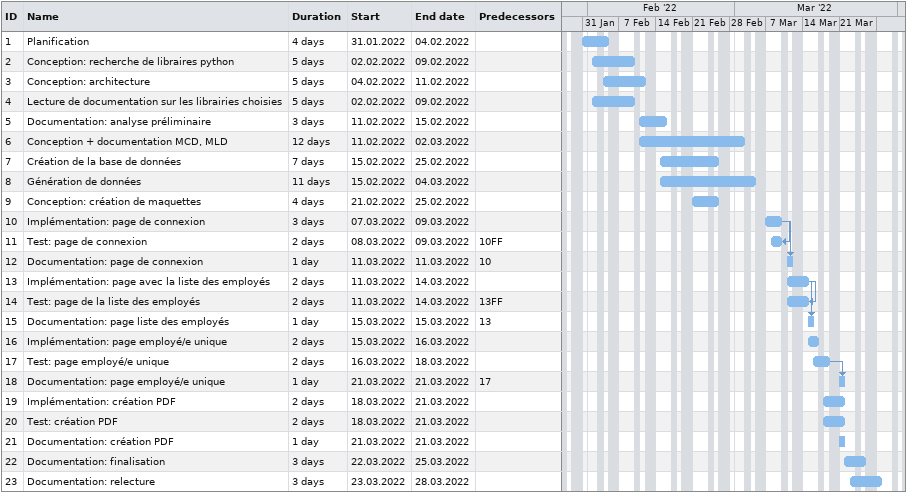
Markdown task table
| ID | Task | Duration | Start | Finish | Predecessors |
|---|---|---|---|---|---|
| 1 | Planification | 4d | 2022-01-31 | 2022-02-04 |  |
| 2 | Conception: recherche de libraires python | 5d | 2022-02-02 | 2022-02-09 |  |
| 3 | Conception: architecture | 5d | 2022-02-04 | 2022-02-11 |  |
| 4 | Lecture de documentation sur les librairies choisies | 5d | 2022-02-02 | 2022-02-09 |  |
| 5 | Documentation: analyse préliminaire | 3d | 2022-02-11 | 2022-02-15 |  |
| 6 | Conception + documentation MCD, MLD | 12d | 2022-02-11 | 2022-03-02 |  |
| 7 | Création de la base de données | 7d | 2022-02-15 | 2022-02-25 |  |
| 8 | Génération de données | 11d | 2022-02-15 | 2022-03-04 |  |
| 9 | Conception: création de maquettes | 4d | 2022-02-21 | 2022-02-25 |  |
| 10 | Implémentation: page de connexion | 3d | 2022-03-07 | 2022-03-09 |  |
| 11 | Test: page de connexion | 2d | 2022-03-08 | 2022-03-09 | 10FF |
| 12 | Documentation: page de connexion | 1d | 2022-03-11 | 2022-03-11 | 10 |
| 13 | Implémentation: page avec la liste des employés | 2d | 2022-03-11 | 2022-03-14 |  |
| 14 | Test: page de la liste des employés | 2d | 2022-03-11 | 2022-03-14 | 13FF |
| 15 | Documentation: page liste des employés | 1d | 2022-03-15 | 2022-03-15 | 13 |
| 16 | Implémentation: page employé/e unique | 2d | 2022-03-15 | 2022-03-16 |  |
| 17 | Test: page employé/e unique | 2d | 2022-03-16 | 2022-03-18 |  |
| 18 | Documentation: page employé/e unique | 1d | 2022-03-21 | 2022-03-21 | 17 |
| 19 | Implémentation: création PDF | 2d | 2022-03-18 | 2022-03-21 |  |
| 20 | Test: création PDF | 2d | 2022-03-18 | 2022-03-21 |  |
| 21 | Documentation: création PDF | 1d | 2022-03-21 | 2022-03-21 |  |
| 22 | Documentation: finalisation | 3d | 2022-03-22 | 2022-03-25 |  |
| 23 | Documentation: relecture | 3d | 2022-03-23 | 2022-03-28 |  |
